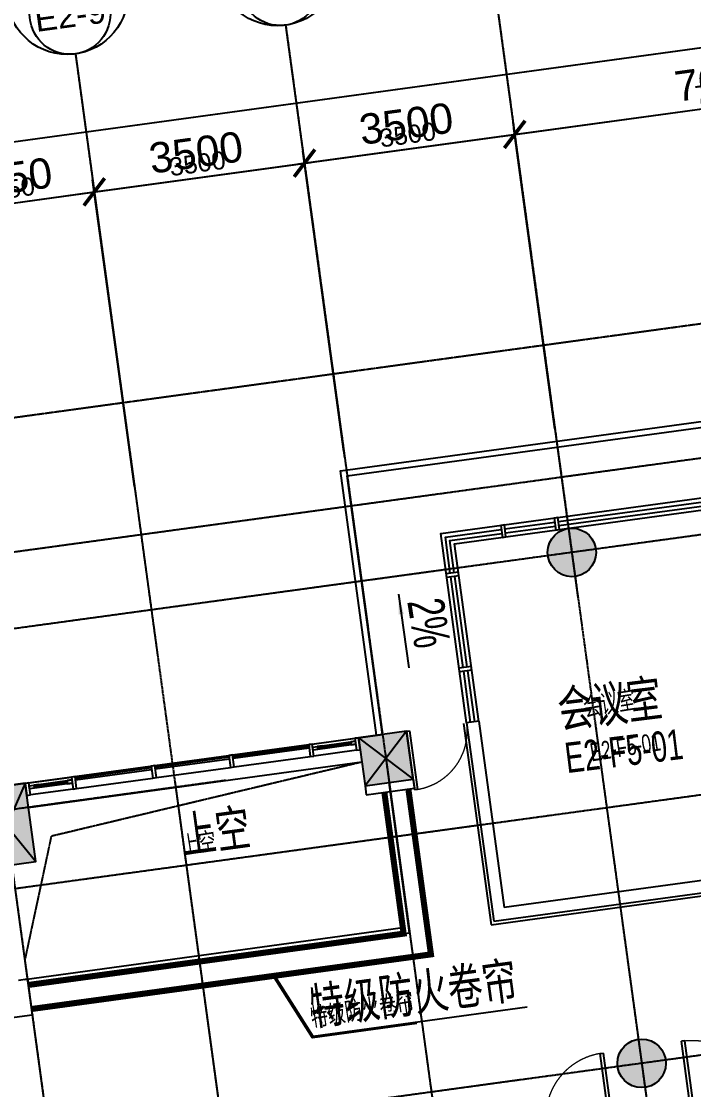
# Model space of a CAD drawing. Header units: millimetres. Extents: x -39175 to 150737, y -15023 to 140542.
# Drawn here: x 342 to 11431, y 111038 to 128647 of the extents above; entities that cross this region are included whole.
import ezdxf
from ezdxf.enums import TextEntityAlignment as Align

# ---------------------------------------------------------------- set-up
doc = ezdxf.new("R2010")
doc.units = ezdxf.units.MM
doc.header["$LTSCALE"] = 10
for name, pattern in [('DASH', [0.35, 0.25, -0.1]), ('E-RG-1F$0$$0$DOTE', [2.42, 2, -0.2, 0.02, -0.2]), ('E2-RI-5F$0$DASH', [0.35, 0.25, -0.1]), ('XRE2$0$HIDDEN', [0.375, 0.25, -0.125])]:
    doc.linetypes.add(name, pattern=pattern)
for name, color, linetype in [('A—墙体', 7, 'Continuous'), ('A—轴线、尺寸', 1, 'Continuous'), ('A—门窗', 135, 'Continuous'), ('E2-RI-5F$0$A-A-建筑投影线', 53, 'E2-RI-5F$0$DASH'), ('E2-RI-5F$0$A-SYMB-VOID', 35, 'Continuous'), ('E2-RI-5F$0$J-STAIR楼梯', 2, 'Continuous'), ('I—平面—填充03(灰度)', 250, 'Continuous'), ('I—平面—文字', 40, 'Continuous'), ('I—平面—文字（放大1：100）', 40, 'XRE2$0$HIDDEN'), ('I—平面—装饰面层线', 192, 'Continuous'), ('I—平面—门', 22, 'Continuous'), ('轴线100', 1, 'Continuous')]:
    doc.layers.add(name, color=color, linetype=linetype)
doc.layers.add('E2-RI-5F$0$A-DOOR-GLAZ', color=1, linetype='Continuous', lineweight=5)
doc.layers.add('E2-RI-5F$0$A-GLAZ-FRAM', color=6, linetype='Continuous', lineweight=18)
doc.styles.add('ARIAL', font='arial.ttf')
doc.styles.add('XD2008', font='SIMYOU.TTF', dxfattribs={"width": 0.7, "height": 600})
doc.dimstyles.new('200', dxfattribs={"dimscale": 200, "dimtxt": 2.5, "dimasz": 2, "dimexe": 1, "dimexo": 1, "dimgap": 0.8, "dimtad": 1, "dimdec": 0, "dimdsep": 46, "dimtxsty": 'ARIAL', "dimblk1": 'ARCHTICK', "dimblk2": 'ARCHTICK', "dimsah": 1, "dimcen": -0.9, "dimdle": 1, "dimclrd": 256, "dimclre": 256, "dimclrt": 40, "dimaunit": 1, "dimadec": 0, "dimazin": 0, "dimtfac": 0.35, "dimtdec": 0, "dimtix": 1, "dimtmove": 2, "dimatfit": 3, "dimldrblk": 'ARCHTICK', "dimfxl": 0, "dimtvp": 0.8, "dimtolj": 1, "dimtzin": 0, "dimarcsym": 0})
doc.dimstyles.new('副本 100', dxfattribs={"dimscale": 100, "dimtxt": 2.5, "dimasz": 2, "dimexe": 1, "dimexo": 1, "dimgap": 0.8, "dimtad": 1, "dimdec": 0, "dimdsep": 46, "dimtxsty": 'ARIAL', "dimblk1": 'ARCHTICK', "dimblk2": 'ARCHTICK', "dimsah": 1, "dimcen": -0.9, "dimdle": 1, "dimclrd": 256, "dimclre": 256, "dimclrt": 40, "dimaunit": 1, "dimadec": 0, "dimazin": 0, "dimtfac": 0.35, "dimtdec": 0, "dimtix": 1, "dimtmove": 2, "dimatfit": 3, "dimldrblk": 'ARCHTICK', "dimfxl": 0, "dimtvp": 0.8, "dimtolj": 1, "dimtzin": 0, "dimarcsym": 0})

# ---------------------------------------------------------------- blocks, each defined once
blk = doc.blocks.new('E-COLS-F5')
at = {"layer": 'I—平面—填充03(灰度)'}
h = blk.add_hatch(color=18, dxfattribs=at)
edge = h.paths.add_edge_path()
edge.add_arc((11718336, -6087051), 400, 0, 360)
for points in [[(11715610, -6089997), (11714817, -6090106), (11714925, -6090898), (11715718, -6090790)], [(11708526, -6090966), (11708702, -6092254), (11709494, -6092145), (11709318, -6090857)]]:
    blk.add_hatch(color=18, dxfattribs=at).paths.add_polyline_path(points)
h = blk.add_hatch(color=18, dxfattribs=at)
edge = h.paths.add_edge_path()
edge.add_arc((11719487, -6095473), 400, 0, 360)
at = {"layer": 'A—墙体'}
for points in [[(11715610, -6089997), (11714817, -6090106), (11714925, -6090898), (11715718, -6090790)], [(11708526, -6090966), (11708702, -6092254), (11709494, -6092145), (11709318, -6090857)]]:
    blk.add_lwpolyline(points, close=True, dxfattribs=at)
for centre in [(11718336, -6087051), (11719487, -6095473)]:
    blk.add_circle(centre, 400, dxfattribs=at)
blk = doc.blocks.new('E2-RI-5F$0$$DorLib2D$00000001')
at = {"layer": 'I—平面—门'}
for p, q in [((0.45, 0.975), (0.5, 0.975)), ((0.45, 0), (0.45, 0.975)), ((0.5, 0), (0.5, 0.975)), ((0.5, 0), (0.45, 0))]:
    blk.add_line(p, q, dxfattribs=at)
at = {"layer": 'I—平面—门', "color": 8, "linetype": 'DASH', "lineweight": 13}
blk.add_arc((0.475, 0), 0.975, 91.4693, 180, dxfattribs=at)
blk = doc.blocks.new('_ArchTick')
at = {"color": 0, "linetype": 'ByBlock', "const_width": 0.15}
blk.add_lwpolyline([(-0.5, -0.5), (0.5, 0.5)], dxfattribs=at)
blk = doc.blocks.new('*D4653')
at = {"layer": 'A—轴线、尺寸', "linetype": 'ByBlock', "lineweight": -2}
for p, q in [((78472, 131607), (77673, 137453)), ((-33466, 122060), (77898, 137282)), ((-32387, 115642), (-33295, 122285))]:
    blk.add_line(p, q, dxfattribs=at)
at = {"layer": 'Defpoints', "color": 0, "linetype": 'ByBlock'}
for p in [(77700, 137255), (78499, 131409), (-32360, 115444, 0)]:
    blk.add_point(p, dxfattribs=at)
at = {"layer": 'A—轴线、尺寸', "linetype": 'ByBlock', "lineweight": -2, "xscale": 400, "yscale": 400, "zscale": 400}
for p, rotation in [((77700, 137255), 7.783339573525556), ((-33268, 122087), 187.7833395735256)]:
    blk.add_blockref('_ArchTick', p, dxfattribs=dict(at, rotation=rotation))
at = {"layer": 'A—轴线、尺寸', "color": 40, "linetype": 'ByBlock', "insert": (22160, 130082), "char_height": 500, "attachment_point": 5, "rotation": 7.7833, "style": 'ARIAL'}
blk.add_mtext('\\A1;112000', dxfattribs=at)
blk = doc.blocks.new('*D4661')
at = {"layer": 'A—轴线、尺寸', "linetype": 'ByBlock', "lineweight": -2}
for p, q in [((16066, 122976), (15389, 127930)), ((8282, 126757), (15614, 127759)), ((9131, 122028), (8453, 126982))]:
    blk.add_line(p, q, dxfattribs=at)
at = {"layer": 'Defpoints', "color": 0, "linetype": 'ByBlock'}
for p in [(15416, 127732), (16093, 122778), (9158, 121830)]:
    blk.add_point(p, dxfattribs=at)
at = {"layer": 'A—轴线、尺寸', "linetype": 'ByBlock', "lineweight": -2, "xscale": 400, "yscale": 400, "zscale": 400}
for p, rotation in [((15416, 127732), 7.783339573525556), ((8480, 126784), 187.7833395735256)]:
    blk.add_blockref('_ArchTick', p, dxfattribs=dict(at, rotation=rotation))
at = {"layer": 'A—轴线、尺寸', "color": 40, "linetype": 'ByBlock', "insert": (11892, 127670), "char_height": 500, "attachment_point": 5, "rotation": 7.7833, "style": 'ARIAL'}
blk.add_mtext('\\A1;7000', dxfattribs=at)
blk = doc.blocks.new('*D4723')
at = {"layer": 'A—轴线、尺寸', "linetype": 'ByBlock', "lineweight": -2}
for p, q in [((9131, 122028), (8453, 126982)), ((4814, 126283), (8679, 126811)), ((5663, 121554), (4986, 126508))]:
    blk.add_line(p, q, dxfattribs=at)
at = {"layer": 'Defpoints', "color": 0, "linetype": 'ByBlock'}
for p in [(8480, 126784), (9158, 121830), (5690, 121356)]:
    blk.add_point(p, dxfattribs=at)
at = {"layer": 'A—轴线、尺寸', "linetype": 'ByBlock', "lineweight": -2, "xscale": 400, "yscale": 400, "zscale": 400}
for p, rotation in [((8480, 126784), 7.783339573525556), ((5013, 126310), 187.7833395735256)]:
    blk.add_blockref('_ArchTick', p, dxfattribs=dict(at, rotation=rotation))
at = {"layer": 'A—轴线、尺寸', "color": 40, "linetype": 'ByBlock', "insert": (6690, 126959), "char_height": 500, "attachment_point": 5, "rotation": 7.7833, "style": 'ARIAL'}
blk.add_mtext('\\A1;3500', dxfattribs=at)
blk = doc.blocks.new('*D4734')
at = {"layer": 'A—轴线、尺寸', "linetype": 'ByBlock', "lineweight": -2}
for p, q in [((2195, 121080), (1518, 126034)), ((-1477, 125423), (1743, 125863)), ((-629, 120694), (-1306, 125648))]:
    blk.add_line(p, q, dxfattribs=at)
at = {"layer": 'Defpoints', "color": 0, "linetype": 'ByBlock'}
for p in [(1545, 125836), (2222, 120882), (-602, 120496)]:
    blk.add_point(p, dxfattribs=at)
at = {"layer": 'A—轴线、尺寸', "linetype": 'ByBlock', "lineweight": -2, "xscale": 400, "yscale": 400, "zscale": 400}
for p, rotation in [((1545, 125836), 7.783339573525556), ((-1279, 125450), 187.7833395735256)]:
    blk.add_blockref('_ArchTick', p, dxfattribs=dict(at, rotation=rotation))
at = {"layer": 'A—轴线、尺寸', "color": 40, "linetype": 'ByBlock', "insert": (77, 126055), "char_height": 500, "attachment_point": 5, "rotation": 7.7833, "style": 'ARIAL'}
blk.add_mtext('\\A1;2850', dxfattribs=at)
blk = doc.blocks.new('*D4735')
at = {"layer": 'A—轴线、尺寸', "linetype": 'ByBlock', "lineweight": -2}
for p, q in [((5663, 121554), (4986, 126508)), ((1347, 125809), (5211, 126337)), ((2195, 121080), (1518, 126034))]:
    blk.add_line(p, q, dxfattribs=at)
at = {"layer": 'Defpoints', "color": 0, "linetype": 'ByBlock'}
for p in [(5013, 126310), (5690, 121356), (2222, 120882)]:
    blk.add_point(p, dxfattribs=at)
at = {"layer": 'A—轴线、尺寸', "linetype": 'ByBlock', "lineweight": -2, "xscale": 400, "yscale": 400, "zscale": 400}
for p, rotation in [((5013, 126310), 7.783339573525556), ((1545, 125836), 187.7833395735256)]:
    blk.add_blockref('_ArchTick', p, dxfattribs=dict(at, rotation=rotation))
at = {"layer": 'A—轴线、尺寸', "color": 40, "linetype": 'ByBlock', "insert": (3223, 126485), "char_height": 500, "attachment_point": 5, "rotation": 7.7833, "style": 'ARIAL'}
blk.add_mtext('\\A1;3500', dxfattribs=at)
blk = doc.blocks.new('*D4848')
at = {"layer": 'Defpoints', "color": 0}
for p in [(-191585, 138385), (-190772, 132439), (-287774, 118470, 0)]:
    blk.add_point(p, dxfattribs=at)
at = {"layer": '轴线100', "lineweight": -2}
for p, q in [((-190786, 132539), (-191598, 138484)), ((-288781, 125099), (-191486, 138398)), ((-287787, 118569), (-288695, 125212))]:
    blk.add_line(p, q, dxfattribs=at)
at = {"layer": '轴线100', "lineweight": -2, "xscale": 200, "yscale": 200, "zscale": 200}
for p, rotation in [((-191585, 138385), 7.783339565574511), ((-288682, 125113), 187.7833395655745)]:
    blk.add_blockref('_ArchTick', p, dxfattribs=dict(at, rotation=rotation))
at = {"layer": '轴线100', "color": 40, "insert": (-240165, 131980), "char_height": 300, "attachment_point": 5, "rotation": 7.7833, "style": 'ARIAL'}
blk.add_mtext('\\A1;98000', dxfattribs=at)
blk = doc.blocks.new('*D4856')
at = {"layer": 'Defpoints', "color": 0}
for p in [(-239998, 130758), (-239321, 125804), (-246256, 124856)]:
    blk.add_point(p, dxfattribs=at)
at = {"layer": '轴线100', "lineweight": -2}
for p, q in [((-239334, 125903), (-240012, 130857)), ((-247033, 129796), (-239899, 130771)), ((-246270, 124955), (-246947, 129909))]:
    blk.add_line(p, q, dxfattribs=at)
at = {"layer": '轴线100', "lineweight": -2, "xscale": 200, "yscale": 200, "zscale": 200}
for p, rotation in [((-239998, 130758), 7.783339565574511), ((-246934, 129810), 187.7833395655745)]:
    blk.add_blockref('_ArchTick', p, dxfattribs=dict(at, rotation=rotation))
at = {"layer": '轴线100', "color": 40, "insert": (-243497, 130515), "char_height": 300, "attachment_point": 5, "rotation": 7.7833, "style": 'ARIAL'}
blk.add_mtext('\\A1;7000', dxfattribs=at)
blk = doc.blocks.new('*D4802')
at = {"layer": 'Defpoints', "color": 0}
for p in [(-246934, 129810), (-246256, 124855), (-249724, 124381)]:
    blk.add_point(p, dxfattribs=at)
at = {"layer": '轴线100', "lineweight": -2}
for p, q in [((-250500, 129322), (-246835, 129823)), ((-246270, 124955), (-246947, 129909)), ((-249738, 124481), (-250415, 129435))]:
    blk.add_line(p, q, dxfattribs=at)
at = {"layer": '轴线100', "lineweight": -2, "xscale": 200, "yscale": 200, "zscale": 200}
for p, rotation in [((-246934, 129810), 7.783339565574511), ((-250401, 129336), 187.7833395655745)]:
    blk.add_blockref('_ArchTick', p, dxfattribs=dict(at, rotation=rotation))
at = {"layer": '轴线100', "color": 40, "insert": (-248699, 129804), "char_height": 300, "attachment_point": 5, "rotation": 7.7833, "style": 'ARIAL'}
blk.add_mtext('\\A1;3500', dxfattribs=at)
blk = doc.blocks.new('*D4747')
at = {"layer": 'Defpoints', "color": 0}
for p in [(-253869, 128862), (-253192, 123907), (-256016, 123522)]:
    blk.add_point(p, dxfattribs=at)
at = {"layer": '轴线100', "lineweight": -2}
for p, q in [((-253205, 124007), (-253883, 128961)), ((-256792, 128462), (-253770, 128875)), ((-256029, 123621), (-256706, 128575))]:
    blk.add_line(p, q, dxfattribs=at)
at = {"layer": '轴线100', "lineweight": -2, "xscale": 200, "yscale": 200, "zscale": 200}
for p, rotation in [((-253869, 128862), 7.783339565574511), ((-256693, 128476), 187.7833395655745)]:
    blk.add_blockref('_ArchTick', p, dxfattribs=dict(at, rotation=rotation))
at = {"layer": '轴线100', "color": 40, "insert": (-255313, 128900), "char_height": 300, "attachment_point": 5, "rotation": 7.7833, "style": 'ARIAL'}
blk.add_mtext('\\A1;2850', dxfattribs=at)
blk = doc.blocks.new('*D4748')
at = {"layer": 'Defpoints', "color": 0}
for p in [(-250401, 129336), (-249724, 124381), (-253192, 123907)]:
    blk.add_point(p, dxfattribs=at)
at = {"layer": '轴线100', "lineweight": -2}
for p, q in [((-249738, 124481), (-250415, 129435)), ((-253968, 128848), (-250302, 129349)), ((-253206, 124007), (-253883, 128961))]:
    blk.add_line(p, q, dxfattribs=at)
at = {"layer": '轴线100', "lineweight": -2, "xscale": 200, "yscale": 200, "zscale": 200}
for p, rotation in [((-250401, 129336), 7.783339565574511), ((-253869, 128862), 187.7833395655745)]:
    blk.add_blockref('_ArchTick', p, dxfattribs=dict(at, rotation=rotation))
at = {"layer": '轴线100', "color": 40, "insert": (-252167, 129330), "char_height": 300, "attachment_point": 5, "rotation": 7.7833, "style": 'ARIAL'}
blk.add_mtext('\\A1;3500', dxfattribs=at)
blk = doc.blocks.new('A$C1C9D1350')
at = {"layer": '轴线100', "linetype": 'E-RG-1F$0$$0$DOTE'}
for p, q in [((-187050.8, 132237.2), (-291775.7, 117922.8)), ((-247244.6, 132084.8), (-242751.6, 99213.7)), ((-250712.4, 131610.8), (-246219.3, 98739.7)), ((-254180.1, 131136.8), (-249687.1, 98265.7)), ((-186872.9, 130999.9), (-255751.1, 121585.2)), ((-257003.9, 130750.8), (-252510.8, 97879.7)), ((-186282.4, 126791.1), (-255175.5, 117374.4)), ((-185726.1, 122577.6), (-262526.2, 112080.1)), ((-251705.1, 119160.8), (-291206.9, 113761.5))]:
    blk.add_line(p, q, dxfattribs=at)
at = {"layer": '轴线100', "linetype": 'ByBlock'}
for centre in [(-250802.6, 132271.3), (-254270.3, 131797.3)]:
    blk.add_circle(centre, 666.7, dxfattribs=at)
at = {"layer": '轴线100', "color": 40, "style": 'ARIAL'}
blk.add_text('E2-9', height=400, rotation=7.78334, dxfattribs=at).set_placement((-254267.3, 131775.4), align=Align.MIDDLE_CENTER)
at = {"layer": '轴线100'}
for base, p1, p2, picture, middle in [((-191584.9, 138384.5), (-287773.8, 118469.7, 0), (-190772.3, 132439.5), '*D4848', (-240164.9, 131979.6)), ((-239998.1, 130757.8), (-246256.4, 124855.5), (-239320.9, 125803.5), '*D4856', (-243497.4, 130514.8)), ((-246933.6, 129809.7), (-249724.2, 124381.5), (-246256.5, 124855.5), '*D4802', (-248699.1, 129803.9)), ((-250401.4, 129335.7), (-253192, 123907.5), (-249724.2, 124381.5), '*D4748', (-252166.9, 129329.9)), ((-253869.1, 128861.8), (-256015.6, 123521.5), (-253191.9, 123907.5), '*D4747', (-255312.5, 128899.8))]:
    dim = blk.add_linear_dim(base=base, p1=p1, p2=p2, angle=7.78334, dimstyle='副本 100', override={"dimtxt": 3}, dxfattribs=at)
    dim.commit()
    dim.dimension.update_dxf_attribs({"geometry": picture, "text_midpoint": middle})

msp = doc.modelspace()

# ---------------------------------------------------------------- linework, layer by layer
at = {"layer": 'A—墙体'}
for p, q in [((7885.4, 117109.2), (7687.3, 117082.1)), ((7885.4, 117109.2), (8305.2, 114038)), ((6696.5, 116946.7), (5903.5, 116838.4)), ((6696.5, 116946.7), (6723.6, 116748.6)), ((7687.3, 117082.1), (8134.1, 113812.7)), ((5903.5, 116838.4), (5930.6, 116640.2)), ((7714.3, 116884), (7714.3, 116884)), ((404.7, 116086.9), (-239.7, 115998.8)), ((431.7, 115888.7), (404.7, 116086.9)), ((13556.1, 114755.7), (8305.2, 114038)), ((8134.1, 113812.7), (13682.3, 114571.1))]:
    msp.add_line(p, q, dxfattribs=at)
at = {"layer": 'A—轴线、尺寸', "linetype": 'E-RG-1F$0$$0$DOTE', "ltscale": 500}
for p, q in [((79137.4, 130684.4), (-37184.4, 114784.7)), ((79311.1, 129446.5), (-337, 118559.6)), ((8169.4, 129059.2), (12662.5, 96188.1)), ((4701.7, 128585.2), (9194.7, 95714.1)), ((1233.9, 128111.2), (5727, 95240.1)), ((-1589.8, 127725.2), (2903.2, 94854.1)), ((79901.5, 125237.7), (238.6, 114348.8)), ((80491.9, 121028.9), (-7112.2, 109054.5)), ((2886.3, 116022.8), (-36615.6, 110623.4))]:
    msp.add_line(p, q, dxfattribs=at)
at = {"layer": 'A—轴线、尺寸', "linetype": 'ByBlock'}
for centre in [(4566.4, 129576), (1098.6, 129102)]:
    msp.add_circle(centre, 1000, dxfattribs=at)
at = {"layer": 'A—门窗'}
for p, q in [((7549.9, 119566.4), (7351.8, 119539.3)), ((7558, 119506.9), (7359.9, 119479.9)), ((7762.3, 118010.8), (7564.1, 117983.7)), ((7770.4, 117951.4), (7572.3, 117924.3)), ((-10593.1, 114584.1), (6299.8, 116893.1)), ((5140.8, 116734.1), (5844.3, 116830.3)), ((5147.5, 116685), (5851, 116781.1)), ((5223, 116695.3), (5775.5, 116770.8)), ((5851, 116781.1), (5775.5, 116770.8)), ((5775.5, 116770.8), (5782.4, 116720.5)), ((5903.7, 116838.4), (5844.3, 116830.3)), ((5844.3, 116830.3), (5871.3, 116632.1)), ((5930.8, 116640.2), (5903.7, 116838.4)), ((3826.3, 116554.5), (5081.4, 116726)), ((5085.5, 116695.7), (3830.5, 116524.2)), ((3833.9, 116499), (5088.9, 116670.6)), ((5088.9, 116670.6), (5085.5, 116695.7)), ((5147.5, 116685), (5223, 116695.3)), ((5154.4, 116634.6), (5147.5, 116685)), ((5154.4, 116634.6), (5147.5, 116685)), ((5857.9, 116730.8), (5154.4, 116634.6)), ((5229.9, 116645), (5154.4, 116634.6)), ((5871.3, 116632.1), (5167.9, 116536)), ((5309.2, 116707.1), (5223, 116695.3)), ((5223, 116695.3), (5229.9, 116645)), ((5778.9, 116745.6), (5226.5, 116670.1)), ((5782.4, 116720.5), (5857.9, 116730.8)), ((5871.3, 116632.1), (5930.8, 116640.2)), ((459, 115690.5), (5957.7, 116442.2)), ((2541.6, 116378.9), (3766.9, 116546.3)), ((3771.1, 116516.1), (2545.8, 116348.6)), ((2549.2, 116323.4), (3774.5, 116490.9)), ((3830.5, 116524.2), (3833.9, 116499)), ((3853.4, 116356.3), (5108.4, 116527.8)), ((1227.2, 116199.2), (2482.2, 116370.7)), ((2486.3, 116340.5), (1231.3, 116168.9)), ((1234.8, 116143.7), (2489.8, 116315.3)), ((2545.8, 116348.6), (2549.2, 116323.4)), ((2568.7, 116180.7), (3794, 116348.2)), ((464.3, 116094.9), (1167.7, 116191.1)), ((471, 116045.8), (1174.5, 116141.9)), ((471, 116045.8), (546.5, 116056.1)), ((477.9, 115995.4), (471, 116045.8)), ((1181.3, 116091.6), (477.9, 115995.4)), ((546.5, 116056.1), (1099, 116131.6)), ((632.7, 116067.9), (546.5, 116056.1)), ((546.5, 116056.1), (553.4, 116005.7)), ((1102.4, 116106.4), (549.9, 116030.9)), ((1174.5, 116141.9), (1099, 116131.6)), ((1099, 116131.6), (1105.8, 116081.3)), ((1105.8, 116081.3), (1181.3, 116091.6)), ((1231.3, 116168.9), (1234.8, 116143.7)), ((1254.3, 116001), (2509.3, 116172.6)), ((553.4, 116005.7), (477.9, 115995.4)), ((1194.8, 115992.9), (491.4, 115896.7))]:
    msp.add_line(p, q, dxfattribs=at)
at = {"layer": 'A—门窗', "extrusion": (0, 0, -1)}
for p, q in [((5140.8, 116734.1), (5081.4, 116726)), ((5081.4, 116726), (5108.4, 116527.8)), ((5167.9, 116536), (5140.8, 116734.1)), ((3826.3, 116554.5), (3766.9, 116546.3)), ((3766.9, 116546.3), (3794, 116348.2)), ((3853.4, 116356.3), (3826.3, 116554.5)), ((5108.4, 116527.8), (5167.9, 116536)), ((2541.6, 116378.9), (2482.2, 116370.7)), ((2482.2, 116370.7), (2509.3, 116172.6)), ((2568.7, 116180.7), (2541.6, 116378.9)), ((3794, 116348.2), (3853.4, 116356.3)), ((464.3, 116094.9), (404.8, 116086.8)), ((404.8, 116086.8), (431.9, 115888.6)), ((491.4, 115896.7), (464.3, 116094.9)), ((1227.2, 116199.2), (1167.7, 116191.1)), ((1167.7, 116191.1), (1194.8, 115992.9)), ((1254.3, 116001), (1227.2, 116199.2)), ((2509.3, 116172.6), (2568.7, 116180.7)), ((431.9, 115888.6), (491.4, 115896.7)), ((1194.8, 115992.9), (1254.3, 116001))]:
    msp.add_line(p, q, dxfattribs=at)
at = {"layer": 'A—门窗'}
for points in [[(7687.3, 117082.1), (7261.1, 120203.4), (43373.8, 125137.7)], [(7886.2, 117103.4), (7486.3, 120032.3), (43400.9, 124939.5)], [(9200.6, 120401.1), (11717.1, 120744.9)], [(9209.6, 120335), (11726.1, 120678.9)], [(7417.8, 119548.3), (7336.2, 120146.3), (8258.4, 120272.4)], [(8317.9, 120280.5), (9141.1, 120393)], [(8326.9, 120214.4), (9150.2, 120326.9)], [(7483.9, 119557.4), (7411.2, 120089.3), (8267.4, 120206.3)], [(7630.2, 117992.8), (7425.9, 119488.9)], [(7696.3, 118001.8), (7492, 119497.9)], [(7753.3, 117091.2), (7638.3, 117933.3)], [(7819.4, 117100.2), (7704.4, 117942.4)]]:
    msp.add_lwpolyline(points, dxfattribs=at)
for points in [[(9218.6, 120269), (9191.5, 120467.1), (9132.1, 120459), (9159.2, 120260.9)], [(8335.9, 120148.3), (8308.8, 120346.4), (8249.4, 120338.3), (8276.5, 120140.1)]]:
    msp.add_lwpolyline(points, close=True, dxfattribs=at)
at = {"layer": 'Defpoints'}
for points in [[(6696.2, 116946.9), (6011.9, 116045.9)], [(5903.5, 116838.5), (6804.5, 116154.2)], [(404.7, 116086.9), (-211.9, 114690.5)], [(-388, 115978.6), (580.7, 114798.9)]]:
    msp.add_lwpolyline(points, dxfattribs=at)
at = {"layer": 'E2-RI-5F$0$A-A-建筑投影线'}
msp.add_line((-8334.2, 120948.2), (73356.5, 132114.2), dxfattribs=at)
at = {"layer": 'E2-RI-5F$0$A-DOOR-GLAZ', "linetype": 'E2-RI-5F$0$DASH', "const_width": 100, "elevation": 0}
for points in [[(455.3, 112763.1), (6647.7, 113609.4), (6329.5, 115938)], [(509.4, 112366.8), (7098.1, 113267.2), (6725.8, 115992.3)]]:
    msp.add_lwpolyline(points, dxfattribs=at)
at = {"layer": 'E2-RI-5F$0$A-GLAZ-FRAM'}
for p, q in [((5857.9, 116730.8), (5851, 116781.1)), ((5851, 116781.1), (5857.9, 116730.8)), ((477.9, 115995.4), (471, 116045.8)), ((1181.3, 116091.6), (1174.5, 116141.9)), ((1174.5, 116141.9), (1181.3, 116091.6))]:
    msp.add_line(p, q, dxfattribs=at)
at = {"layer": 'E2-RI-5F$0$A-SYMB-VOID', "color": 8, "linetype": 'DASH'}
msp.add_lwpolyline([(401.2, 113159.2), (841.7, 115220.9), (5957.7, 116442.2)], dxfattribs=at)
at = {"layer": 'E2-RI-5F$0$J-STAIR楼梯'}
for p, q in [((6746.8, 113622.9), (6408.2, 116100.1)), ((6634.2, 113708.4), (6329.5, 115938)), ((391.8, 112855.2), (6634.2, 113708.4)), ((455.3, 112762.9, 0), (6746.8, 113622.9))]:
    msp.add_line(p, q, dxfattribs=at)
for points in [[(6200.8, 116879.2), (5604.9, 121238.4), (43452.9, 126412)], [(6299.9, 116892.7), (5717.5, 121152.9), (43466.5, 126312.9)]]:
    msp.add_lwpolyline(points, dxfattribs=at)
at = {"layer": 'I—平面—文字', "linetype": 'ByBlock'}
msp.add_line((6565, 119204.3), (6730.8, 117988.1), dxfattribs=at)
msp.add_lwpolyline([(8686.7, 112396.3), (5153.4, 111913.3), (4527.8, 112902.1)], dxfattribs=at)
at = {"layer": 'I—平面—文字', "linetype": 'ByBlock', "extrusion": (2.64983e-29, -2.06809e-28, -1)}
msp.add_solid([(-6566.2, 118868.9), (-6649.7, 118879.8), (-6564.5, 119208.2)], dxfattribs=at)
at = {"layer": 'I—平面—文字（放大1：100）', "linetype": 'ByBlock'}
msp.add_lwpolyline([(6866.1, 112129.6), (5145.8, 111894.5), (4520.2, 112883.2)], dxfattribs=at)
at = {"layer": 'I—平面—装饰面层线'}
for p, q in [((7637.7, 117075.3), (8091.4, 113756.4)), ((8091.4, 113756.4), (13689, 114521.6))]:
    msp.add_line(p, q, dxfattribs=at)
for points in [[(6011.9, 116045.9), (6032.2, 115897.3)], [(6804.5, 116154.2), (6824.8, 116005.8)], [(6032.2, 115897.3), (6824.6, 116005.8)]]:
    msp.add_lwpolyline(points, dxfattribs=at)
at = {"layer": 'I—平面—装饰面层线', "elevation": 0}
msp.add_lwpolyline([(292.7, 112841.9), (441.7, 112862.2), (522.9, 112268.1), (-21.9, 112192.1), (-83, 112639.4)], dxfattribs=at)

# ---------------------------------------------------------------- block references
at = {"layer": 'A—墙体'}
msp.add_blockref('E-COLS-F5', (-11708913.6, 6206944.1), dxfattribs=at)
at = {"layer": 'I—平面—门'}
for p, xscale, yscale, zscale, rotation in [((7191.4, 117014.4), 1000.000000000688, 1000.000000000931, 1000.000000000562, 187.783339568415), ((11920.2, 110848.1), -1099.999999998943, 1100, -1099.999999999165, 7.783339663147758), ((9545, 110503.7), 1099.999999998817, 1099.999999999069, 1099.999999999027, 7.783339663099689)]:
    msp.add_blockref('E2-RI-5F$0$$DorLib2D$00000001', p, dxfattribs=dict(at, xscale=xscale, yscale=yscale, zscale=zscale, rotation=rotation))
at = {"layer": '轴线100'}
msp.add_blockref('A$C1C9D1350', (255414.1, -3026), dxfattribs=at)

# ---------------------------------------------------------------- texts
at = {"layer": 'I—平面—文字', "linetype": 'ByBlock', "style": 'XD2008', "width": 0.7}
for s, height, rotation, p in [('2%%%', 600, 279.10451, (6705.7, 119085.7, 0)), ('会议室', 600, 7.02658, (9230, 117000, 0)), ('E2-F5-01', 500, 7.02658, (9342.1, 116253.9)), ('上空', 600, 7.72818, (3016, 114928.6, 0)), ('特级防火卷帘', 600, 7.72818, (5144.6, 112098.1, 0))]:
    msp.add_text(s, height=height, rotation=rotation, dxfattribs=at).set_placement(p)
at = {"layer": 'I—平面—文字（放大1：100）', "linetype": 'ByBlock', "style": 'XD2008', "width": 0.7}
for s, p in [('会议室', (9637.5, 117193.1, 0)), ('E2-F5-01', (9749.7, 116447)), ('上空', (3008.4, 114909.7, 0)), ('特级防火卷帘', (5136.9, 112079.2, 0))]:
    msp.add_text(s, height=300, rotation=9.15842, dxfattribs=at).set_placement(p)

# ---------------------------------------------------------------- dimensions: what is measured, and where the dimension line sits
at = {"layer": 'A—轴线、尺寸', "linetype": 'ByBlock'}
for base, p1, p2, picture, middle in [((77700.2, 137254.9), (-32359.8, 115444.1, 0), (78499.3, 131408.6), '*D4653', (22159.9, 130082.5)), ((15416, 127732.2), (9157.7, 121829.9), (16093.2, 122777.9), '*D4661', (11892, 127669.7)), ((8480.4, 126784.1), (5689.8, 121355.9), (9157.6, 121829.9), '*D4723', (6690.3, 126958.8)), ((5012.7, 126310.1), (2222.1, 120881.9), (5689.8, 121355.9), '*D4735', (3222.5, 126484.8)), ((1545, 125836.2), (-601.6, 120495.9), (2222.2, 120881.9), '*D4734', (76.9, 126054.6))]:
    dim = msp.add_linear_dim(base=base, p1=p1, p2=p2, angle=7.78334, dimstyle='200', dxfattribs=at)
    dim.commit()
    dim.dimension.update_dxf_attribs({"geometry": picture, "text_midpoint": middle})

doc.saveas('drawing.dxf')
